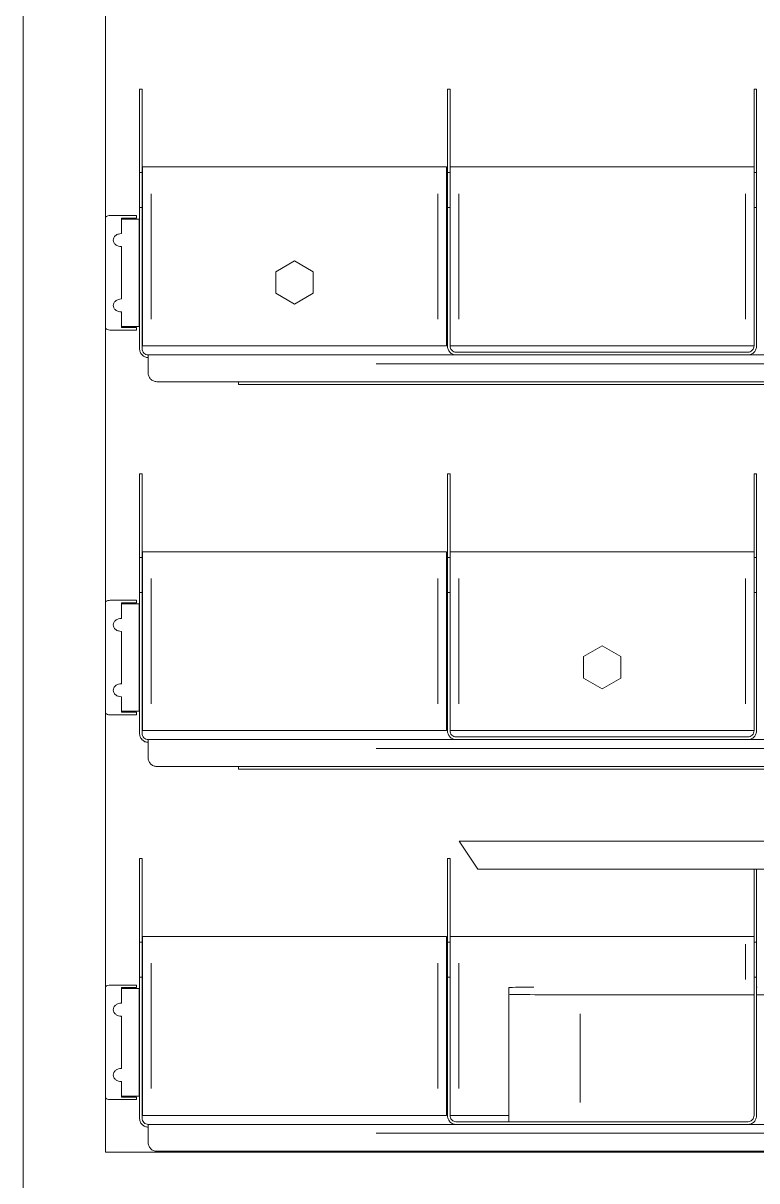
# Model space of a CAD drawing. Header units: millimetres. Extents: x 2057 to 9175, y 1255 to 6854.
# Drawn here: x 3883 to 4293, y 3797 to 4444 of the extents above; entities that cross this region are included whole.
import ezdxf

# ---------------------------------------------------------------- set-up
doc = ezdxf.new("R2010")
doc.units = ezdxf.units.MM

msp = doc.modelspace()

# ---------------------------------------------------------------- linework, layer by layer
at = {"color": 7, "linetype": 'Continuous', "lineweight": 15}
for p, q in [((3883.31, 5037.07), (3883.31, 3773.07)), ((3929.31, 3813.07), (3929.31, 4986.07)), ((3948.4, 4407.07), (3949.83, 4407.07)), ((3948.4, 4360.39), (3948.4, 4407.07)), ((3949.83, 4407.07), (3949.83, 4360.39)), ((4120.51, 4407.07), (4121.94, 4407.07)), ((4120.51, 4360.39), (4120.51, 4407.07)), ((4121.94, 4407.07), (4121.94, 4360.39)), ((4291.89, 4407.07), (4293.33, 4407.07)), ((4291.89, 4360.39), (4291.89, 4407.07)), ((4293.33, 4407.07), (4293.33, 4360.39)), ((3948.4, 4340.81), (3948.4, 4360.39)), ((3949.83, 4360.39), (3949.83, 4340.81)), ((3950.06, 4363.57), (3950.06, 4263.57)), ((3954.83, 4363.57), (4115.18, 4363.57)), ((4119.95, 4363.57), (4119.95, 4263.57)), ((4120.51, 4340.81), (4120.51, 4360.39)), ((4121.94, 4360.39), (4121.94, 4340.81)), ((4122.02, 4263.57), (4122.02, 4363.57)), ((4126.8, 4363.57), (4287.14, 4363.57)), ((4291.89, 4340.81), (4291.89, 4360.39)), ((4293.33, 4360.39), (4293.33, 4340.81)), ((3948.4, 4262.07), (3948.4, 4340.81)), ((3949.83, 4340.81), (3949.83, 4262.07)), ((4120.51, 4340.81), (4120.51, 4263.57)), ((4121.94, 4263.57), (4121.94, 4340.81)), ((4291.89, 4263.57), (4291.89, 4340.81)), ((4293.33, 4340.81), (4293.33, 4263.57)), ((3932.03, 4336.41), (3946.75, 4336.41)), ((3946.75, 4334.98), (3938.24, 4334.98)), ((3938.24, 4334.98), (3938.24, 4326.32)), ((3948.18, 4334.41), (3938.24, 4334.41)), ((3938.24, 4334.41), (3938.24, 4326.32)), ((3946.75, 4334.98), (3946.75, 4336.41)), ((3948.18, 4274.41), (3948.18, 4334.41)), ((3938.24, 4289.8), (3938.24, 4319.02)), ((3938.24, 4319.02), (3938.24, 4289.8)), ((4024.56, 4305), (4035.01, 4311.03)), ((4035.01, 4311.03), (4045.45, 4305)), ((4024.56, 4292.94), (4024.56, 4305)), ((4045.45, 4305), (4045.45, 4292.94)), ((4035.01, 4286.91), (4024.56, 4292.94)), ((4045.45, 4292.94), (4035.01, 4286.91)), ((3938.24, 4273.85), (3938.24, 4282.51)), ((3938.24, 4274.41), (3938.24, 4282.51)), ((3932.03, 4272.41), (3946.75, 4272.41)), ((3938.24, 4274.41), (3948.18, 4274.41)), ((3946.75, 4273.85), (3938.24, 4273.85)), ((3946.75, 4273.85), (3946.75, 4272.41)), ((4115.18, 4263.57), (3954.83, 4263.57)), ((4287.14, 4263.57), (4126.8, 4263.57)), ((4803.43, 4258.57), (3953.18, 4258.57)), ((3953.18, 4258.57), (4803.43, 4258.57)), ((3953.18, 4253.57), (3953.18, 4258.57)), ((4288.55, 4260.07), (4125.28, 4260.07)), ((4125.28, 4258.57), (4288.55, 4258.57)), ((3953.18, 4248.57), (3953.18, 4253.57)), ((3958.02, 4243.57), (4798.59, 4243.57)), ((4003.72, 4242.06), (4003.72, 4243.57)), ((4003.72, 4242.06), (4758.45, 4242.06)), ((3948.4, 4192.07), (3949.83, 4192.07)), ((3948.4, 4145.39), (3948.4, 4192.07)), ((3949.83, 4192.07), (3949.83, 4145.39)), ((4120.51, 4192.07), (4121.94, 4192.07)), ((4120.51, 4145.39), (4120.51, 4192.07)), ((4121.94, 4192.07), (4121.94, 4145.39)), ((4291.89, 4192.07), (4293.33, 4192.07)), ((4291.89, 4145.39), (4291.89, 4192.07)), ((4293.33, 4192.07), (4293.33, 4145.39)), ((3950.06, 4048.57), (3950.06, 4148.57)), ((3954.83, 4148.57), (4115.18, 4148.57)), ((4119.95, 4048.57), (4119.95, 4148.57)), ((4122.02, 4048.57), (4122.02, 4148.57)), ((4126.8, 4148.57), (4287.14, 4148.57)), ((3948.4, 4125.81), (3948.4, 4145.39)), ((3949.83, 4145.39), (3949.83, 4125.81)), ((4120.51, 4125.81), (4120.51, 4145.39)), ((4121.94, 4145.39), (4121.94, 4125.81)), ((4291.89, 4125.81), (4291.89, 4145.39)), ((4293.33, 4145.39), (4293.33, 4125.81)), ((3932.03, 4121.41), (3946.75, 4121.41)), ((3946.75, 4119.98), (3946.75, 4121.41)), ((3948.4, 4047.07), (3948.4, 4125.81)), ((3949.83, 4125.81), (3949.83, 4047.07)), ((4120.51, 4125.81), (4120.51, 4048.57)), ((4121.94, 4048.57), (4121.94, 4125.81)), ((4291.89, 4048.57), (4291.89, 4125.81)), ((4293.33, 4125.81), (4293.33, 4048.57)), ((3946.75, 4119.98), (3938.24, 4119.98)), ((3938.24, 4119.98), (3938.24, 4111.32)), ((3948.18, 4119.41), (3938.24, 4119.41)), ((3938.24, 4119.41), (3938.24, 4111.32)), ((3948.18, 4059.41), (3948.18, 4119.41)), ((3938.24, 4104.02), (3938.24, 4074.8)), ((3938.24, 4074.8), (3938.24, 4104.02)), ((4196.53, 4090), (4206.98, 4096.03)), ((4206.98, 4096.03), (4217.42, 4090)), ((4196.53, 4077.94), (4196.53, 4090)), ((4217.42, 4090), (4217.42, 4077.94)), ((4206.98, 4071.91), (4196.53, 4077.94)), ((4217.42, 4077.94), (4206.98, 4071.91)), ((3938.24, 4059.41), (3938.24, 4067.51)), ((3938.24, 4058.85), (3938.24, 4067.51)), ((3932.03, 4057.41), (3946.75, 4057.41)), ((3938.24, 4059.41), (3948.18, 4059.41)), ((3946.75, 4058.85), (3938.24, 4058.85)), ((3946.75, 4058.85), (3946.75, 4057.41)), ((3953.18, 4043.57), (4803.43, 4043.57)), ((3953.18, 4038.57), (3953.18, 4043.57)), ((4803.43, 4043.57), (3953.18, 4043.57)), ((4115.18, 4048.57), (3954.83, 4048.57)), ((4288.55, 4045.07), (4125.28, 4045.07)), ((4125.28, 4043.57), (4288.55, 4043.57)), ((4287.14, 4048.57), (4126.8, 4048.57)), ((3953.18, 4033.57), (3953.18, 4038.57)), ((3958.02, 4028.57), (4798.59, 4028.57)), ((4003.72, 4027.06), (4003.72, 4028.57)), ((4003.72, 4027.06), (4758.45, 4027.06)), ((4127.14, 3986.84), (4137.44, 3971.25)), ((4127.14, 3986.84), (4627.12, 3986.84)), ((3948.4, 3977.07), (3949.83, 3977.07)), ((3948.4, 3930.39), (3948.4, 3977.07)), ((3949.83, 3977.07), (3949.83, 3930.39)), ((4120.51, 3977.07), (4121.94, 3977.07)), ((4120.51, 3930.39), (4120.51, 3977.07)), ((4121.94, 3977.07), (4121.94, 3930.39)), ((4137.44, 3971.25), (4616.82, 3971.25)), ((4291.89, 3930.39), (4291.89, 3971.25)), ((4293.33, 3971.25), (4293.33, 3930.39)), ((3950.06, 3833.57), (3950.06, 3933.57)), ((3954.83, 3933.57), (4115.18, 3933.57)), ((4119.95, 3833.57), (4119.95, 3933.57)), ((4122.02, 3833.57), (4122.02, 3933.57)), ((4126.8, 3933.57), (4287.14, 3933.57)), ((3948.4, 3910.81), (3948.4, 3930.39)), ((3949.83, 3930.39), (3949.83, 3910.81)), ((4120.51, 3910.81), (4120.51, 3930.39)), ((4121.94, 3930.39), (4121.94, 3910.81)), ((4291.89, 3910.81), (4291.89, 3930.39)), ((4293.33, 3930.39), (4293.33, 3910.81)), ((3948.4, 3832.07), (3948.4, 3910.81)), ((3949.83, 3910.81), (3949.83, 3832.07)), ((4120.51, 3910.81), (4120.51, 3833.57)), ((4121.94, 3833.57), (4121.94, 3910.81)), ((4291.89, 3833.57), (4291.89, 3910.81)), ((4293.33, 3910.81), (4293.33, 3833.57)), ((3932.03, 3906.41), (3946.75, 3906.41)), ((3946.75, 3904.98), (3938.24, 3904.98)), ((3938.24, 3904.98), (3938.24, 3896.32)), ((3938.24, 3904.41), (3938.24, 3896.32)), ((3948.18, 3904.41), (3938.24, 3904.41)), ((3946.75, 3904.98), (3946.75, 3906.41)), ((3948.18, 3844.41), (3948.18, 3904.41)), ((4154.79, 3905.04), (4154.79, 3901.27)), ((4154.79, 3830.07), (4154.79, 3901.27)), ((4291.89, 3900.99), (4194.79, 3900.99)), ((4293.62, 3905.33), (4293.33, 3905.33)), ((4463.28, 3900.99), (4293.33, 3900.99)), ((3938.24, 3859.8), (3938.24, 3889.02)), ((3938.24, 3889.02), (3938.24, 3859.8)), ((3938.24, 3843.85), (3938.24, 3852.51)), ((3938.24, 3844.41), (3938.24, 3852.51)), ((3938.24, 3844.41), (3948.18, 3844.41)), ((3946.75, 3843.85), (3938.24, 3843.85)), ((3946.75, 3843.85), (3946.75, 3842.41)), ((3932.03, 3842.41), (3946.75, 3842.41)), ((4115.18, 3833.57), (3954.83, 3833.57)), ((4288.55, 3830.07), (4125.28, 3830.07)), ((4154.79, 3833.57), (4126.8, 3833.57)), ((3953.18, 3828.57), (4803.43, 3828.57)), ((3953.18, 3823.57), (3953.18, 3828.57)), ((4803.43, 3828.57), (3953.18, 3828.57)), ((3953.18, 3818.57), (3953.18, 3823.57)), ((4125.28, 3828.57), (4288.55, 3828.57)), ((4827.31, 3813.07), (3929.31, 3813.07)), ((3958.02, 3813.57), (4798.59, 3813.57)), ((4003.72, 3813.07), (4003.72, 3813.57)), ((4154.79, 3813.07), (4154.79, 3813.57))]:
    msp.add_line(p, q, dxfattribs=at)
at = {"color": 8, "linetype": 'Continuous', "lineweight": 15}
for p, q in [((3948.62, 4360.39), (3949.62, 4360.39)), ((4120.72, 4360.39), (4121.72, 4360.39)), ((4292.11, 4360.39), (4293.11, 4360.39)), ((3954.83, 4348.57), (3954.83, 4278.57)), ((4115.18, 4348.57), (4115.18, 4278.57)), ((4126.8, 4278.57), (4126.8, 4348.57)), ((4287.14, 4278.57), (4287.14, 4348.57)), ((3949.62, 4340.81), (3948.62, 4340.81)), ((4121.72, 4340.81), (4120.72, 4340.81)), ((4293.11, 4340.81), (4292.11, 4340.81)), ((4675.89, 4253.57), (4080.72, 4253.57)), ((3948.62, 4145.39), (3949.62, 4145.39)), ((4120.72, 4145.39), (4121.72, 4145.39)), ((4292.11, 4145.39), (4293.11, 4145.39)), ((3954.83, 4063.57), (3954.83, 4133.57)), ((4115.18, 4063.57), (4115.18, 4133.57)), ((4126.8, 4063.57), (4126.8, 4133.57)), ((4287.14, 4063.57), (4287.14, 4133.57)), ((3949.62, 4125.81), (3948.62, 4125.81)), ((4121.72, 4125.81), (4120.72, 4125.81)), ((4293.11, 4125.81), (4292.11, 4125.81)), ((4675.89, 4038.57), (4080.72, 4038.57)), ((3948.62, 3930.39), (3949.62, 3930.39)), ((4120.72, 3930.39), (4121.72, 3930.39)), ((4287.14, 3909.51), (4287.14, 3929.32)), ((4292.11, 3930.39), (4293.11, 3930.39)), ((3954.83, 3848.57), (3954.83, 3918.57)), ((4115.18, 3848.57), (4115.18, 3918.57)), ((4126.8, 3848.57), (4126.8, 3918.57)), ((3949.62, 3910.81), (3948.62, 3910.81)), ((4121.72, 3910.81), (4120.72, 3910.81)), ((4293.11, 3910.81), (4292.11, 3910.81)), ((4194.79, 3890.35), (4194.79, 3840.71)), ((4675.89, 3823.57), (4080.72, 3823.57)), ((4194.79, 3813.49), (4194.79, 3813.14))]:
    msp.add_line(p, q, dxfattribs=at)
at = {"color": 7, "linetype": 'Continuous', "lineweight": 15}
for centre, start_param, end_param in [((4194.79, 3905.04), 2.277968, 3.141593), ((4194.79, 3901.27), 3.141593, 4.712389)]:
    msp.add_ellipse(centre, major_axis=(40, 0), ratio=0.007075, start_param=start_param, end_param=end_param, dxfattribs=at)
for points, knots in [([(3950.06, 4363.57), (3950.06, 4363.57), (3950.16, 4363.57), (3950.51, 4363.57), (3950.66, 4363.57), (3951.01, 4363.57), (3951.22, 4363.57), (3951.69, 4363.57), (3951.95, 4363.57), (3952.49, 4363.57), (3952.78, 4363.57), (3953.66, 4363.57), (3954.27, 4363.57), (3954.83, 4363.57)], [0, 0, 0, 0, 0.25, 0.25, 0.375, 0.375, 0.5, 0.5, 0.625, 0.625, 0.75, 0.75, 1, 1, 1, 1]), ([(4115.18, 4363.57), (4115.74, 4363.57), (4116.35, 4363.57), (4117.23, 4363.57), (4117.52, 4363.57), (4118.06, 4363.57), (4118.32, 4363.57), (4118.79, 4363.57), (4119, 4363.57), (4119.35, 4363.57), (4119.5, 4363.57), (4119.85, 4363.57), (4119.95, 4363.57), (4119.95, 4363.57)], [0, 0, 0, 0, 0.25, 0.25, 0.375, 0.375, 0.5, 0.5, 0.625, 0.625, 0.75, 0.75, 1, 1, 1, 1]), ([(4122.02, 4363.57), (4122.02, 4363.57), (4122.13, 4363.57), (4122.47, 4363.57), (4122.62, 4363.57), (4122.98, 4363.57), (4123.19, 4363.57), (4123.65, 4363.57), (4123.91, 4363.57), (4124.46, 4363.57), (4124.75, 4363.57), (4125.63, 4363.57), (4126.24, 4363.57), (4126.8, 4363.57)], [0, 0, 0, 0, 0.25, 0.25, 0.375, 0.375, 0.5, 0.5, 0.625, 0.625, 0.75, 0.75, 1, 1, 1, 1]), ([(4287.14, 4363.57), (4287.71, 4363.57), (4288.31, 4363.57), (4289.2, 4363.57), (4289.48, 4363.57), (4290.03, 4363.57), (4290.29, 4363.57), (4290.75, 4363.57), (4290.96, 4363.57), (4291.32, 4363.57), (4291.47, 4363.57), (4291.82, 4363.57), (4291.92, 4363.57), (4291.92, 4363.57)], [0, 0, 0, 0, 0.25, 0.25, 0.375, 0.375, 0.5, 0.5, 0.625, 0.625, 0.75, 0.75, 1, 1, 1, 1]), ([(3932.03, 4336.41), (3931.58, 4336.37), (3930.63, 4336.27), (3929.66, 4335.86), (3929.32, 4335.46), (3929.31, 4335.45)], [0, 0, 0, 0, 0.4617552, 0.9801106, 1, 1, 1, 1]), ([(3938.24, 4319.02), (3937.71, 4319.02), (3937.13, 4319.1), (3936.02, 4319.46), (3935.48, 4319.74), (3934.59, 4320.45), (3934.25, 4320.88), (3933.81, 4321.78), (3933.71, 4322.24), (3933.71, 4323.1), (3933.81, 4323.57), (3934.25, 4324.46), (3934.59, 4324.9), (3935.48, 4325.61), (3936.02, 4325.89), (3937.13, 4326.24), (3937.71, 4326.32), (3938.24, 4326.32)], [0, 0, 0, 0, 0.125, 0.125, 0.25, 0.25, 0.375, 0.375, 0.5, 0.5, 0.625, 0.625, 0.75, 0.75, 0.875, 0.875, 1, 1, 1, 1]), ([(3938.24, 4326.32), (3937.71, 4326.32), (3937.13, 4326.24), (3936.02, 4325.89), (3935.48, 4325.61), (3934.59, 4324.9), (3934.25, 4324.46), (3933.81, 4323.57), (3933.71, 4323.1), (3933.71, 4322.24), (3933.81, 4321.78), (3934.25, 4320.88), (3934.59, 4320.45), (3935.48, 4319.74), (3936.02, 4319.46), (3937.13, 4319.1), (3937.71, 4319.02), (3938.24, 4319.02)], [0, 0, 0, 0, 0.125, 0.125, 0.25, 0.25, 0.375, 0.375, 0.5, 0.5, 0.625, 0.625, 0.75, 0.75, 0.875, 0.875, 1, 1, 1, 1]), ([(3938.24, 4282.51), (3937.71, 4282.51), (3937.13, 4282.58), (3936.02, 4282.94), (3935.48, 4283.22), (3934.59, 4283.93), (3934.25, 4284.36), (3933.81, 4285.26), (3933.71, 4285.72), (3933.71, 4286.58), (3933.81, 4287.05), (3934.25, 4287.95), (3934.59, 4288.38), (3935.48, 4289.09), (3936.02, 4289.37), (3937.13, 4289.72), (3937.71, 4289.8), (3938.24, 4289.8)], [0, 0, 0, 0, 0.125, 0.125, 0.25, 0.25, 0.375, 0.375, 0.5, 0.5, 0.625, 0.625, 0.75, 0.75, 0.875, 0.875, 1, 1, 1, 1]), ([(3938.24, 4282.51), (3937.71, 4282.51), (3937.13, 4282.58), (3936.02, 4282.94), (3935.48, 4283.22), (3934.59, 4283.93), (3934.25, 4284.36), (3933.81, 4285.26), (3933.71, 4285.72), (3933.71, 4286.58), (3933.81, 4287.05), (3934.25, 4287.95), (3934.59, 4288.38), (3935.48, 4289.09), (3936.02, 4289.37), (3937.13, 4289.72), (3937.71, 4289.8), (3938.24, 4289.8)], [0, 0, 0, 0, 0.125, 0.125, 0.25, 0.25, 0.375, 0.375, 0.5, 0.5, 0.625, 0.625, 0.75, 0.75, 0.875, 0.875, 1, 1, 1, 1]), ([(3929.31, 4273.4), (3929.37, 4273.33), (3929.7, 4273), (3930.54, 4272.62), (3931.41, 4272.42), (3931.94, 4272.41), (3932.03, 4272.41)], [0, 0, 0, 0, 0.099553, 0.466632, 0.905893, 1, 1, 1, 1]), ([(3954.83, 4263.57), (3954.27, 4263.57), (3953.66, 4263.57), (3952.78, 4263.57), (3952.49, 4263.57), (3951.95, 4263.57), (3951.69, 4263.57), (3951.22, 4263.57), (3951.01, 4263.57), (3950.66, 4263.57), (3950.51, 4263.57), (3950.16, 4263.57), (3950.06, 4263.57), (3950.06, 4263.57)], [0, 0, 0, 0, 0.25, 0.25, 0.375, 0.375, 0.5, 0.5, 0.625, 0.625, 0.75, 0.75, 1, 1, 1, 1]), ([(4119.95, 4263.57), (4119.95, 4263.57), (4119.85, 4263.57), (4119.5, 4263.57), (4119.35, 4263.57), (4119, 4263.57), (4118.79, 4263.57), (4118.32, 4263.57), (4118.06, 4263.57), (4117.52, 4263.57), (4117.23, 4263.57), (4116.35, 4263.57), (4115.74, 4263.57), (4115.18, 4263.57)], [0, 0, 0, 0, 0.25, 0.25, 0.375, 0.375, 0.5, 0.5, 0.625, 0.625, 0.75, 0.75, 1, 1, 1, 1]), ([(4120.51, 4263.57), (4120.51, 4262.98), (4120.61, 4262.34), (4120.96, 4261.42), (4121.11, 4261.12), (4121.46, 4260.55), (4121.67, 4260.28), (4122.14, 4259.79), (4122.4, 4259.57), (4122.94, 4259.2), (4123.23, 4259.04), (4124.11, 4258.68), (4124.72, 4258.57), (4125.28, 4258.57)], [0, 0, 0, 0, 0.25, 0.25, 0.375, 0.375, 0.5, 0.5, 0.625, 0.625, 0.75, 0.75, 1, 1, 1, 1]), ([(4125.28, 4260.07), (4124.89, 4260.07), (4124.46, 4260.14), (4123.64, 4260.49), (4123.24, 4260.75), (4122.59, 4261.44), (4122.34, 4261.85), (4122.01, 4262.71), (4121.94, 4263.16), (4121.94, 4263.57)], [0, 0, 0, 0, 0.25, 0.25, 0.5, 0.5, 0.75, 0.75, 1, 1, 1, 1]), ([(4126.8, 4263.57), (4126.24, 4263.57), (4125.63, 4263.57), (4124.75, 4263.57), (4124.46, 4263.57), (4123.91, 4263.57), (4123.65, 4263.57), (4123.19, 4263.57), (4122.98, 4263.57), (4122.62, 4263.57), (4122.47, 4263.57), (4122.13, 4263.57), (4122.02, 4263.57), (4122.02, 4263.57)], [0, 0, 0, 0, 0.25, 0.25, 0.375, 0.375, 0.5, 0.5, 0.625, 0.625, 0.75, 0.75, 1, 1, 1, 1]), ([(4291.92, 4263.57), (4291.92, 4263.57), (4291.82, 4263.57), (4291.47, 4263.57), (4291.32, 4263.57), (4290.96, 4263.57), (4290.75, 4263.57), (4290.29, 4263.57), (4290.03, 4263.57), (4289.48, 4263.57), (4289.2, 4263.57), (4288.31, 4263.57), (4287.71, 4263.57), (4287.14, 4263.57)], [0, 0, 0, 0, 0.25, 0.25, 0.375, 0.375, 0.5, 0.5, 0.625, 0.625, 0.75, 0.75, 1, 1, 1, 1]), ([(4288.55, 4260.07), (4288.94, 4260.07), (4289.37, 4260.14), (4290.19, 4260.49), (4290.59, 4260.75), (4291.24, 4261.44), (4291.5, 4261.85), (4291.82, 4262.71), (4291.89, 4263.16), (4291.89, 4263.57)], [0, 0, 0, 0, 0.25, 0.25, 0.5, 0.5, 0.75, 0.75, 1, 1, 1, 1]), ([(4288.55, 4258.57), (4289.11, 4258.57), (4289.72, 4258.68), (4290.6, 4259.04), (4290.89, 4259.2), (4291.44, 4259.57), (4291.7, 4259.79), (4292.16, 4260.28), (4292.37, 4260.55), (4292.73, 4261.12), (4292.88, 4261.42), (4293.22, 4262.34), (4293.33, 4262.98), (4293.33, 4263.57)], [0, 0, 0, 0, 0.25, 0.25, 0.375, 0.375, 0.5, 0.5, 0.625, 0.625, 0.75, 0.75, 1, 1, 1, 1]), ([(3953.18, 4257.07), (3952.61, 4257.07), (3952.01, 4257.18), (3951.12, 4257.54), (3950.84, 4257.7), (3950.29, 4258.07), (3950.03, 4258.29), (3949.57, 4258.78), (3949.36, 4259.05), (3949, 4259.62), (3948.85, 4259.92), (3948.5, 4260.84), (3948.4, 4261.48), (3948.4, 4262.07)], [0, 0, 0, 0, 0.25, 0.25, 0.375, 0.375, 0.5, 0.5, 0.625, 0.625, 0.75, 0.75, 1, 1, 1, 1]), ([(3953.18, 4258.57), (3952.78, 4258.57), (3952.36, 4258.64), (3951.53, 4258.99), (3951.14, 4259.25), (3950.49, 4259.94), (3950.23, 4260.35), (3949.91, 4261.21), (3949.83, 4261.66), (3949.83, 4262.07)], [0, 0, 0, 0, 0.25, 0.25, 0.5, 0.5, 0.75, 0.75, 1, 1, 1, 1]), ([(3953.18, 4248.57), (3953.18, 4247.93), (3953.3, 4247.28), (3953.77, 4246.08), (3954.12, 4245.53), (3955.01, 4244.6), (3955.55, 4244.22), (3956.73, 4243.7), (3957.37, 4243.57), (3958.02, 4243.57)], [0, 0, 0, 0, 0.25, 0.25, 0.5, 0.5, 0.75, 0.75, 1, 1, 1, 1]), ([(3950.06, 4148.57), (3950.06, 4148.57), (3950.16, 4148.57), (3950.51, 4148.57), (3950.66, 4148.57), (3951.01, 4148.57), (3951.22, 4148.57), (3951.69, 4148.57), (3951.95, 4148.57), (3952.49, 4148.57), (3952.78, 4148.57), (3953.66, 4148.57), (3954.27, 4148.57), (3954.83, 4148.57)], [0, 0, 0, 0, 0.25, 0.25, 0.375, 0.375, 0.5, 0.5, 0.625, 0.625, 0.75, 0.75, 1, 1, 1, 1]), ([(4115.18, 4148.57), (4115.74, 4148.57), (4116.35, 4148.57), (4117.23, 4148.57), (4117.52, 4148.57), (4118.06, 4148.57), (4118.32, 4148.57), (4118.79, 4148.57), (4119, 4148.57), (4119.35, 4148.57), (4119.5, 4148.57), (4119.85, 4148.57), (4119.95, 4148.57), (4119.95, 4148.57)], [0, 0, 0, 0, 0.25, 0.25, 0.375, 0.375, 0.5, 0.5, 0.625, 0.625, 0.75, 0.75, 1, 1, 1, 1]), ([(4122.02, 4148.57), (4122.02, 4148.57), (4122.13, 4148.57), (4122.47, 4148.57), (4122.62, 4148.57), (4122.98, 4148.57), (4123.19, 4148.57), (4123.65, 4148.57), (4123.91, 4148.57), (4124.46, 4148.57), (4124.75, 4148.57), (4125.63, 4148.57), (4126.24, 4148.57), (4126.8, 4148.57)], [0, 0, 0, 0, 0.25, 0.25, 0.375, 0.375, 0.5, 0.5, 0.625, 0.625, 0.75, 0.75, 1, 1, 1, 1]), ([(4287.14, 4148.57), (4287.71, 4148.57), (4288.31, 4148.57), (4289.2, 4148.57), (4289.48, 4148.57), (4290.03, 4148.57), (4290.29, 4148.57), (4290.75, 4148.57), (4290.96, 4148.57), (4291.32, 4148.57), (4291.47, 4148.57), (4291.82, 4148.57), (4291.92, 4148.57), (4291.92, 4148.57)], [0, 0, 0, 0, 0.25, 0.25, 0.375, 0.375, 0.5, 0.5, 0.625, 0.625, 0.75, 0.75, 1, 1, 1, 1]), ([(3932.03, 4121.41), (3931.58, 4121.37), (3930.63, 4121.27), (3929.66, 4120.86), (3929.32, 4120.46), (3929.31, 4120.45)], [0, 0, 0, 0, 0.461755, 0.980111, 1, 1, 1, 1]), ([(3938.24, 4111.32), (3937.71, 4111.32), (3937.13, 4111.24), (3936.02, 4110.89), (3935.48, 4110.61), (3934.59, 4109.9), (3934.25, 4109.46), (3933.81, 4108.57), (3933.71, 4108.1), (3933.71, 4107.24), (3933.81, 4106.78), (3934.25, 4105.88), (3934.59, 4105.45), (3935.48, 4104.74), (3936.02, 4104.46), (3937.13, 4104.1), (3937.71, 4104.02), (3938.24, 4104.02)], [0, 0, 0, 0, 0.125, 0.125, 0.25, 0.25, 0.375, 0.375, 0.5, 0.5, 0.625, 0.625, 0.75, 0.75, 0.875, 0.875, 1, 1, 1, 1]), ([(3938.24, 4104.02), (3937.71, 4104.02), (3937.13, 4104.1), (3936.02, 4104.46), (3935.48, 4104.74), (3934.59, 4105.45), (3934.25, 4105.88), (3933.81, 4106.78), (3933.71, 4107.24), (3933.71, 4108.1), (3933.81, 4108.57), (3934.25, 4109.46), (3934.59, 4109.9), (3935.48, 4110.61), (3936.02, 4110.89), (3937.13, 4111.24), (3937.71, 4111.32), (3938.24, 4111.32)], [0, 0, 0, 0, 0.125, 0.125, 0.25, 0.25, 0.375, 0.375, 0.5, 0.5, 0.625, 0.625, 0.75, 0.75, 0.875, 0.875, 1, 1, 1, 1]), ([(3938.24, 4067.51), (3937.71, 4067.51), (3937.13, 4067.58), (3936.02, 4067.94), (3935.48, 4068.22), (3934.59, 4068.93), (3934.25, 4069.36), (3933.81, 4070.26), (3933.71, 4070.72), (3933.71, 4071.58), (3933.81, 4072.05), (3934.25, 4072.95), (3934.59, 4073.38), (3935.48, 4074.09), (3936.02, 4074.37), (3937.13, 4074.72), (3937.71, 4074.8), (3938.24, 4074.8)], [0, 0, 0, 0, 0.125, 0.125, 0.25, 0.25, 0.375, 0.375, 0.5, 0.5, 0.625, 0.625, 0.75, 0.75, 0.875, 0.875, 1, 1, 1, 1]), ([(3938.24, 4067.51), (3937.71, 4067.51), (3937.13, 4067.58), (3936.02, 4067.94), (3935.48, 4068.22), (3934.59, 4068.93), (3934.25, 4069.36), (3933.81, 4070.26), (3933.71, 4070.72), (3933.71, 4071.58), (3933.81, 4072.05), (3934.25, 4072.95), (3934.59, 4073.38), (3935.48, 4074.09), (3936.02, 4074.37), (3937.13, 4074.72), (3937.71, 4074.8), (3938.24, 4074.8)], [0, 0, 0, 0, 0.125, 0.125, 0.25, 0.25, 0.375, 0.375, 0.5, 0.5, 0.625, 0.625, 0.75, 0.75, 0.875, 0.875, 1, 1, 1, 1]), ([(3929.31, 4058.4), (3929.37, 4058.33), (3929.7, 4058), (3930.54, 4057.62), (3931.41, 4057.42), (3931.94, 4057.41), (3932.03, 4057.41)], [0, 0, 0, 0, 0.099553, 0.466632, 0.905893, 1, 1, 1, 1]), ([(3953.18, 4042.07), (3952.61, 4042.07), (3952.01, 4042.18), (3951.12, 4042.54), (3950.84, 4042.7), (3950.29, 4043.07), (3950.03, 4043.29), (3949.57, 4043.78), (3949.36, 4044.05), (3949, 4044.62), (3948.85, 4044.92), (3948.5, 4045.84), (3948.4, 4046.48), (3948.4, 4047.07)], [0, 0, 0, 0, 0.25, 0.25, 0.375, 0.375, 0.5, 0.5, 0.625, 0.625, 0.75, 0.75, 1, 1, 1, 1]), ([(3953.18, 4043.57), (3952.78, 4043.57), (3952.36, 4043.64), (3951.53, 4043.99), (3951.14, 4044.25), (3950.49, 4044.94), (3950.23, 4045.35), (3949.91, 4046.21), (3949.83, 4046.66), (3949.83, 4047.07)], [0, 0, 0, 0, 0.25, 0.25, 0.5, 0.5, 0.75, 0.75, 1, 1, 1, 1]), ([(3954.83, 4048.57), (3954.27, 4048.57), (3953.66, 4048.57), (3952.78, 4048.57), (3952.49, 4048.57), (3951.95, 4048.57), (3951.69, 4048.57), (3951.22, 4048.57), (3951.01, 4048.57), (3950.66, 4048.57), (3950.51, 4048.57), (3950.16, 4048.57), (3950.06, 4048.57), (3950.06, 4048.57)], [0, 0, 0, 0, 0.25, 0.25, 0.375, 0.375, 0.5, 0.5, 0.625, 0.625, 0.75, 0.75, 1, 1, 1, 1]), ([(4119.95, 4048.57), (4119.95, 4048.57), (4119.85, 4048.57), (4119.5, 4048.57), (4119.35, 4048.57), (4119, 4048.57), (4118.79, 4048.57), (4118.32, 4048.57), (4118.06, 4048.57), (4117.52, 4048.57), (4117.23, 4048.57), (4116.35, 4048.57), (4115.74, 4048.57), (4115.18, 4048.57)], [0, 0, 0, 0, 0.25, 0.25, 0.375, 0.375, 0.5, 0.5, 0.625, 0.625, 0.75, 0.75, 1, 1, 1, 1]), ([(4120.51, 4048.57), (4120.51, 4047.98), (4120.61, 4047.34), (4120.96, 4046.42), (4121.11, 4046.12), (4121.46, 4045.55), (4121.67, 4045.28), (4122.14, 4044.79), (4122.4, 4044.57), (4122.94, 4044.2), (4123.23, 4044.04), (4124.11, 4043.68), (4124.72, 4043.57), (4125.28, 4043.57)], [0, 0, 0, 0, 0.25, 0.25, 0.375, 0.375, 0.5, 0.5, 0.625, 0.625, 0.75, 0.75, 1, 1, 1, 1]), ([(4125.28, 4045.07), (4124.89, 4045.07), (4124.46, 4045.14), (4123.64, 4045.49), (4123.24, 4045.75), (4122.59, 4046.44), (4122.34, 4046.85), (4122.01, 4047.71), (4121.94, 4048.16), (4121.94, 4048.57)], [0, 0, 0, 0, 0.25, 0.25, 0.5, 0.5, 0.75, 0.75, 1, 1, 1, 1]), ([(4126.8, 4048.57), (4126.24, 4048.57), (4125.63, 4048.57), (4124.75, 4048.57), (4124.46, 4048.57), (4123.91, 4048.57), (4123.65, 4048.57), (4123.19, 4048.57), (4122.98, 4048.57), (4122.62, 4048.57), (4122.47, 4048.57), (4122.13, 4048.57), (4122.02, 4048.57), (4122.02, 4048.57)], [0, 0, 0, 0, 0.25, 0.25, 0.375, 0.375, 0.5, 0.5, 0.625, 0.625, 0.75, 0.75, 1, 1, 1, 1]), ([(4291.92, 4048.57), (4291.92, 4048.57), (4291.82, 4048.57), (4291.47, 4048.57), (4291.32, 4048.57), (4290.96, 4048.57), (4290.75, 4048.57), (4290.29, 4048.57), (4290.03, 4048.57), (4289.48, 4048.57), (4289.2, 4048.57), (4288.31, 4048.57), (4287.71, 4048.57), (4287.14, 4048.57)], [0, 0, 0, 0, 0.25, 0.25, 0.375, 0.375, 0.5, 0.5, 0.625, 0.625, 0.75, 0.75, 1, 1, 1, 1]), ([(4288.55, 4043.57), (4289.11, 4043.57), (4289.72, 4043.68), (4290.6, 4044.04), (4290.89, 4044.2), (4291.44, 4044.57), (4291.7, 4044.79), (4292.16, 4045.28), (4292.37, 4045.55), (4292.73, 4046.12), (4292.88, 4046.42), (4293.22, 4047.34), (4293.33, 4047.98), (4293.33, 4048.57)], [0, 0, 0, 0, 0.25, 0.25, 0.375, 0.375, 0.5, 0.5, 0.625, 0.625, 0.75, 0.75, 1, 1, 1, 1]), ([(4288.55, 4045.07), (4288.94, 4045.07), (4289.37, 4045.14), (4290.19, 4045.49), (4290.59, 4045.75), (4291.24, 4046.44), (4291.5, 4046.85), (4291.82, 4047.71), (4291.89, 4048.16), (4291.89, 4048.57)], [0, 0, 0, 0, 0.25, 0.25, 0.5, 0.5, 0.75, 0.75, 1, 1, 1, 1]), ([(3953.18, 4033.57), (3953.18, 4032.93), (3953.3, 4032.28), (3953.77, 4031.08), (3954.12, 4030.53), (3955.01, 4029.6), (3955.55, 4029.22), (3956.73, 4028.7), (3957.37, 4028.57), (3958.02, 4028.57)], [0, 0, 0, 0, 0.25, 0.25, 0.5, 0.5, 0.75, 0.75, 1, 1, 1, 1]), ([(3950.06, 3933.57), (3950.06, 3933.57), (3950.16, 3933.57), (3950.51, 3933.57), (3950.66, 3933.57), (3951.01, 3933.57), (3951.22, 3933.57), (3951.69, 3933.57), (3951.95, 3933.57), (3952.49, 3933.57), (3952.78, 3933.57), (3953.66, 3933.57), (3954.27, 3933.57), (3954.83, 3933.57)], [0, 0, 0, 0, 0.25, 0.25, 0.375, 0.375, 0.5, 0.5, 0.625, 0.625, 0.75, 0.75, 1, 1, 1, 1]), ([(4115.18, 3933.57), (4115.74, 3933.57), (4116.35, 3933.57), (4117.23, 3933.57), (4117.52, 3933.57), (4118.06, 3933.57), (4118.32, 3933.57), (4118.79, 3933.57), (4119, 3933.57), (4119.35, 3933.57), (4119.5, 3933.57), (4119.85, 3933.57), (4119.95, 3933.57), (4119.95, 3933.57)], [0, 0, 0, 0, 0.25, 0.25, 0.375, 0.375, 0.5, 0.5, 0.625, 0.625, 0.75, 0.75, 1, 1, 1, 1]), ([(4122.02, 3933.57), (4122.02, 3933.57), (4122.13, 3933.57), (4122.47, 3933.57), (4122.62, 3933.57), (4122.98, 3933.57), (4123.19, 3933.57), (4123.65, 3933.57), (4123.91, 3933.57), (4124.46, 3933.57), (4124.75, 3933.57), (4125.63, 3933.57), (4126.24, 3933.57), (4126.8, 3933.57)], [0, 0, 0, 0, 0.25, 0.25, 0.375, 0.375, 0.5, 0.5, 0.625, 0.625, 0.75, 0.75, 1, 1, 1, 1]), ([(4287.14, 3933.57), (4287.71, 3933.57), (4288.31, 3933.57), (4289.2, 3933.57), (4289.48, 3933.57), (4290.03, 3933.57), (4290.29, 3933.57), (4290.75, 3933.57), (4290.96, 3933.57), (4291.32, 3933.57), (4291.47, 3933.57), (4291.82, 3933.57), (4291.92, 3933.57), (4291.92, 3933.57)], [0, 0, 0, 0, 0.25, 0.25, 0.375, 0.375, 0.5, 0.5, 0.625, 0.625, 0.75, 0.75, 1, 1, 1, 1]), ([(3932.03, 3906.41), (3931.58, 3906.37), (3930.63, 3906.27), (3929.66, 3905.86), (3929.32, 3905.46), (3929.31, 3905.45)], [0, 0, 0, 0, 0.461755, 0.980111, 1, 1, 1, 1]), ([(3938.24, 3889.02), (3937.71, 3889.02), (3937.13, 3889.1), (3936.02, 3889.46), (3935.48, 3889.74), (3934.59, 3890.45), (3934.25, 3890.88), (3933.81, 3891.78), (3933.71, 3892.24), (3933.71, 3893.1), (3933.81, 3893.57), (3934.25, 3894.46), (3934.59, 3894.9), (3935.48, 3895.61), (3936.02, 3895.89), (3937.13, 3896.24), (3937.71, 3896.32), (3938.24, 3896.32)], [0, 0, 0, 0, 0.125, 0.125, 0.25, 0.25, 0.375, 0.375, 0.5, 0.5, 0.625, 0.625, 0.75, 0.75, 0.875, 0.875, 1, 1, 1, 1]), ([(3938.24, 3896.32), (3937.71, 3896.32), (3937.13, 3896.24), (3936.02, 3895.89), (3935.48, 3895.61), (3934.59, 3894.9), (3934.25, 3894.46), (3933.81, 3893.57), (3933.71, 3893.1), (3933.71, 3892.24), (3933.81, 3891.78), (3934.25, 3890.88), (3934.59, 3890.45), (3935.48, 3889.74), (3936.02, 3889.46), (3937.13, 3889.1), (3937.71, 3889.02), (3938.24, 3889.02)], [0, 0, 0, 0, 0.125, 0.125, 0.25, 0.25, 0.375, 0.375, 0.5, 0.5, 0.625, 0.625, 0.75, 0.75, 0.875, 0.875, 1, 1, 1, 1]), ([(3938.24, 3852.51), (3937.71, 3852.51), (3937.13, 3852.58), (3936.02, 3852.94), (3935.48, 3853.22), (3934.59, 3853.93), (3934.25, 3854.36), (3933.81, 3855.26), (3933.71, 3855.72), (3933.71, 3856.58), (3933.81, 3857.05), (3934.25, 3857.95), (3934.59, 3858.38), (3935.48, 3859.09), (3936.02, 3859.37), (3937.13, 3859.72), (3937.71, 3859.8), (3938.24, 3859.8)], [0, 0, 0, 0, 0.125, 0.125, 0.25, 0.25, 0.375, 0.375, 0.5, 0.5, 0.625, 0.625, 0.75, 0.75, 0.875, 0.875, 1, 1, 1, 1]), ([(3938.24, 3852.51), (3937.71, 3852.51), (3937.13, 3852.58), (3936.02, 3852.94), (3935.48, 3853.22), (3934.59, 3853.93), (3934.25, 3854.36), (3933.81, 3855.26), (3933.71, 3855.72), (3933.71, 3856.58), (3933.81, 3857.05), (3934.25, 3857.95), (3934.59, 3858.38), (3935.48, 3859.09), (3936.02, 3859.37), (3937.13, 3859.72), (3937.71, 3859.8), (3938.24, 3859.8)], [0, 0, 0, 0, 0.125, 0.125, 0.25, 0.25, 0.375, 0.375, 0.5, 0.5, 0.625, 0.625, 0.75, 0.75, 0.875, 0.875, 1, 1, 1, 1]), ([(3929.31, 3843.4), (3929.37, 3843.33), (3929.7, 3843), (3930.54, 3842.62), (3931.41, 3842.42), (3931.94, 3842.41), (3932.03, 3842.41)], [0, 0, 0, 0, 0.0995533, 0.466632, 0.9058926, 1, 1, 1, 1]), ([(3953.18, 3827.07), (3952.61, 3827.07), (3952.01, 3827.18), (3951.12, 3827.54), (3950.84, 3827.7), (3950.29, 3828.07), (3950.03, 3828.29), (3949.57, 3828.78), (3949.36, 3829.05), (3949, 3829.62), (3948.85, 3829.92), (3948.5, 3830.84), (3948.4, 3831.48), (3948.4, 3832.07)], [0, 0, 0, 0, 0.25, 0.25, 0.375, 0.375, 0.5, 0.5, 0.625, 0.625, 0.75, 0.75, 1, 1, 1, 1]), ([(3953.18, 3828.57), (3952.78, 3828.57), (3952.36, 3828.64), (3951.53, 3828.99), (3951.14, 3829.25), (3950.49, 3829.94), (3950.23, 3830.35), (3949.91, 3831.21), (3949.83, 3831.66), (3949.83, 3832.07)], [0, 0, 0, 0, 0.25, 0.25, 0.5, 0.5, 0.75, 0.75, 1, 1, 1, 1]), ([(3954.83, 3833.57), (3954.27, 3833.57), (3953.66, 3833.57), (3952.78, 3833.57), (3952.49, 3833.57), (3951.95, 3833.57), (3951.69, 3833.57), (3951.22, 3833.57), (3951.01, 3833.57), (3950.66, 3833.57), (3950.51, 3833.57), (3950.16, 3833.57), (3950.06, 3833.57), (3950.06, 3833.57)], [0, 0, 0, 0, 0.25, 0.25, 0.375, 0.375, 0.5, 0.5, 0.625, 0.625, 0.75, 0.75, 1, 1, 1, 1]), ([(4119.95, 3833.57), (4119.95, 3833.57), (4119.85, 3833.57), (4119.5, 3833.57), (4119.35, 3833.57), (4119, 3833.57), (4118.79, 3833.57), (4118.32, 3833.57), (4118.06, 3833.57), (4117.52, 3833.57), (4117.23, 3833.57), (4116.35, 3833.57), (4115.74, 3833.57), (4115.18, 3833.57)], [0, 0, 0, 0, 0.25, 0.25, 0.375, 0.375, 0.5, 0.5, 0.625, 0.625, 0.75, 0.75, 1, 1, 1, 1]), ([(4120.51, 3833.57), (4120.51, 3832.98), (4120.61, 3832.34), (4120.96, 3831.42), (4121.11, 3831.12), (4121.46, 3830.55), (4121.67, 3830.28), (4122.14, 3829.79), (4122.4, 3829.57), (4122.94, 3829.2), (4123.23, 3829.04), (4124.11, 3828.68), (4124.72, 3828.57), (4125.28, 3828.57)], [0, 0, 0, 0, 0.25, 0.25, 0.375, 0.375, 0.5, 0.5, 0.625, 0.625, 0.75, 0.75, 1, 1, 1, 1]), ([(4125.28, 3830.07), (4124.89, 3830.07), (4124.46, 3830.14), (4123.64, 3830.49), (4123.24, 3830.75), (4122.59, 3831.44), (4122.34, 3831.85), (4122.01, 3832.71), (4121.94, 3833.16), (4121.94, 3833.57)], [0, 0, 0, 0, 0.25, 0.25, 0.5, 0.5, 0.75, 0.75, 1, 1, 1, 1]), ([(4126.8, 3833.57), (4126.24, 3833.57), (4125.63, 3833.57), (4124.75, 3833.57), (4124.46, 3833.57), (4123.91, 3833.57), (4123.65, 3833.57), (4123.19, 3833.57), (4122.98, 3833.57), (4122.62, 3833.57), (4122.47, 3833.57), (4122.13, 3833.57), (4122.02, 3833.57), (4122.02, 3833.57)], [0, 0, 0, 0, 0.25, 0.25, 0.375, 0.375, 0.5, 0.5, 0.625, 0.625, 0.75, 0.75, 1, 1, 1, 1]), ([(4288.55, 3830.07), (4288.94, 3830.07), (4289.37, 3830.14), (4290.19, 3830.49), (4290.59, 3830.75), (4291.24, 3831.44), (4291.5, 3831.85), (4291.82, 3832.71), (4291.89, 3833.16), (4291.89, 3833.57)], [0, 0, 0, 0, 0.25, 0.25, 0.5, 0.5, 0.75, 0.75, 1, 1, 1, 1]), ([(4288.55, 3828.57), (4289.11, 3828.57), (4289.72, 3828.68), (4290.6, 3829.04), (4290.89, 3829.2), (4291.44, 3829.57), (4291.7, 3829.79), (4292.16, 3830.28), (4292.37, 3830.55), (4292.73, 3831.12), (4292.88, 3831.42), (4293.22, 3832.34), (4293.33, 3832.98), (4293.33, 3833.57)], [0, 0, 0, 0, 0.25, 0.25, 0.375, 0.375, 0.5, 0.5, 0.625, 0.625, 0.75, 0.75, 1, 1, 1, 1]), ([(3953.18, 3818.57), (3953.18, 3817.93), (3953.3, 3817.28), (3953.77, 3816.08), (3954.12, 3815.53), (3955.01, 3814.6), (3955.55, 3814.22), (3956.73, 3813.7), (3957.37, 3813.57), (3958.02, 3813.57)], [0, 0, 0, 0, 0.25, 0.25, 0.5, 0.5, 0.75, 0.75, 1, 1, 1, 1])]:
    msp.add_open_spline(points, degree=3, knots=knots, dxfattribs=at)

doc.saveas('drawing.dxf')
